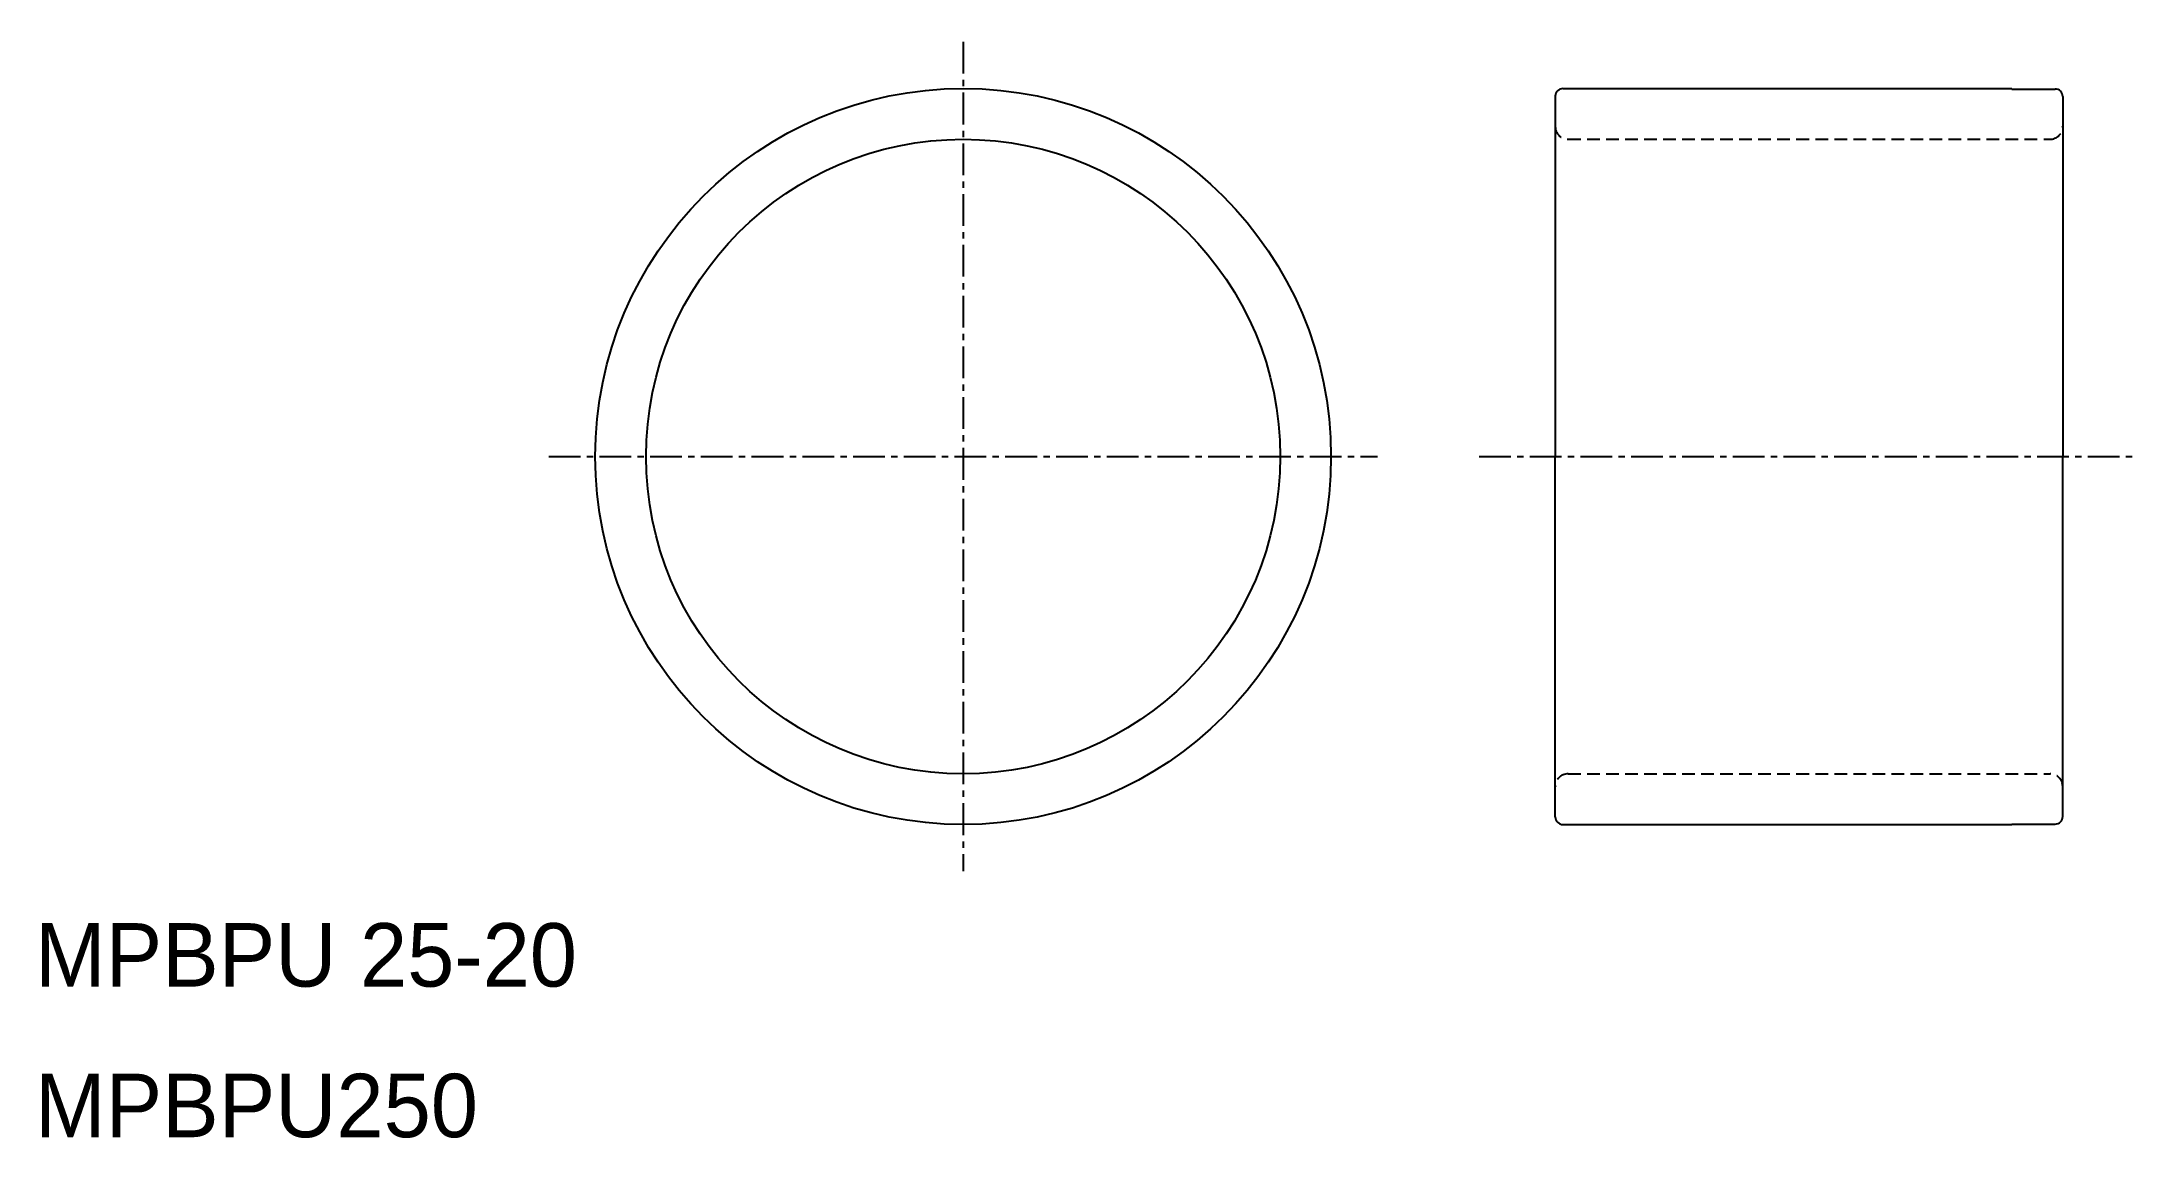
# Model space of a CAD drawing. Extents: x 62.6 to 145.1, y 57.4 to 100.6.
import ezdxf

# ---------------------------------------------------------------- set-up
doc = ezdxf.new("R2010")
doc.units = 0
doc.linetypes.add('CENTER', pattern=[2, 1.25, -0.25, 0.25, -0.25])
doc.linetypes.add('DASHED', pattern=[0.75, 0.5, -0.25])
doc.layers.get('0').update_dxf_attribs({"linetype": 'CONTINUOUS'})
doc.layers.add('CENTER', color=1, linetype='CENTER')

msp = doc.modelspace()

# ---------------------------------------------------------------- linework, layer by layer
at = {"color": 7, "linetype": 'CONTINUOUS'}
for p, q in [((122.26, 98.489), (122.26, 84.289)), ((122.26, 98.489), (122.26, 97.289)), ((122.56, 98.789), (140.26, 98.789)), ((140.26, 98.789), (140.26, 98.769)), ((140.26, 98.769), (141.96, 98.769)), ((142.26, 98.469), (142.26, 84.289)), ((142.26, 98.469), (142.26, 97.289)), ((122.26, 70.089), (122.26, 84.289)), ((142.26, 70.109), (142.26, 84.289)), ((122.26, 70.089), (122.26, 71.289)), ((142.26, 70.109), (142.26, 71.289)), ((122.56, 69.789), (140.26, 69.789)), ((140.26, 69.789), (140.26, 69.809)), ((140.26, 69.809), (141.96, 69.809))]:
    msp.add_line(p, q, dxfattribs=at)
at = {"color": 3, "linetype": 'DASHED'}
for p, q in [((122.76, 96.789), (141.76, 96.789)), ((122.76, 71.789), (141.76, 71.789))]:
    msp.add_line(p, q, dxfattribs=at)
at = {"color": 7, "linetype": 'CONTINUOUS'}
for radius in [14.5, 12.5]:
    msp.add_circle((98.917, 84.289), radius, dxfattribs=at)
for centre, start, end in [((122.56, 98.489), 90, 180), ((141.96, 98.469), 0, 90), ((122.56, 70.089), 180, 270), ((141.96, 70.109), 270, 0)]:
    msp.add_arc(centre, 0.3, start, end, dxfattribs=at)
at = {"color": 3, "linetype": 'DASHED'}
for centre, start, end in [((122.76, 97.289), 180, 270), ((141.76, 97.289), 270, 0), ((122.76, 71.289), 90, 180), ((141.76, 71.289), 0, 90)]:
    msp.add_arc(centre, 0.5, start, end, dxfattribs=at)
at = {"layer": 'CENTER', "color": 1, "linetype": 'CENTER'}
for p, q in [((98.917, 100.626), (98.917, 67.951)), ((82.579, 84.289), (115.254, 84.289)), ((119.254, 84.289), (145.115, 84.289))]:
    msp.add_line(p, q, dxfattribs=at)

# ---------------------------------------------------------------- texts
at = {"color": 7, "linetype": 'CONTINUOUS'}
for s, p in [('MPBPU 25-20', (62.326, 63.404)), ('MPBPU250', (62.326, 57.47))]:
    msp.add_text(s, height=2.5, dxfattribs=at).set_placement(p)

doc.saveas('drawing.dxf')
